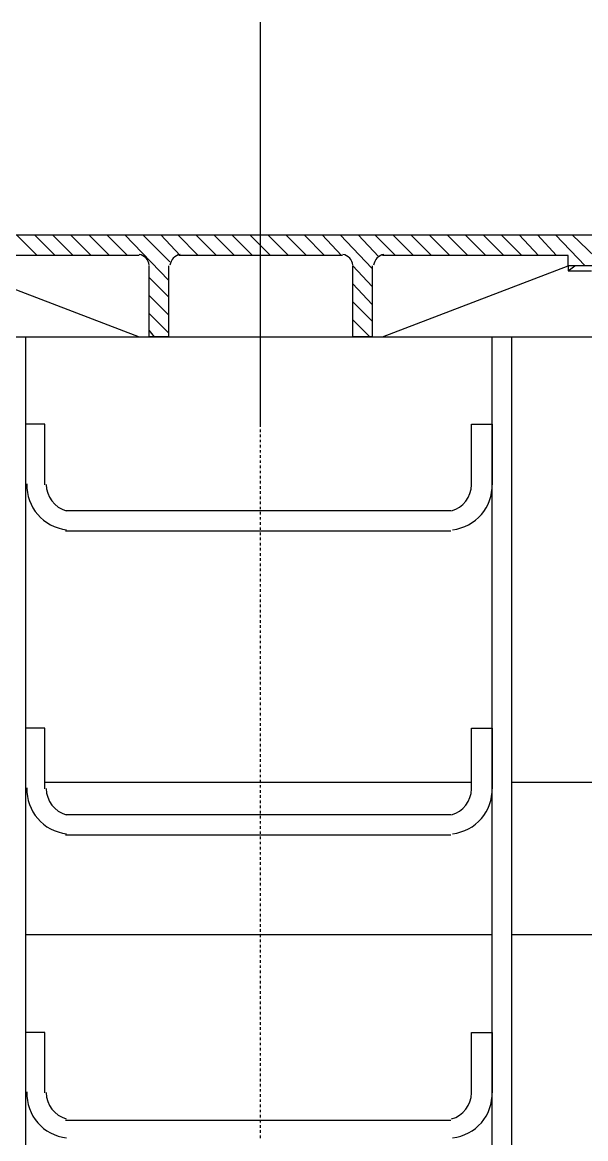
# Model space of a CAD drawing. Extents: x 8646 to 18206, y -17605 to -192.
# Drawn here: x 11457.47 to 11475.99, y -8097.04 to -8060.32 of the extents above; entities that cross this region are included whole.
import ezdxf

# ---------------------------------------------------------------- set-up
doc = ezdxf.new("R2010")
doc.units = 0
doc.layers.add('PDF__УСИЛЕНИЕ', color=7, linetype='CONTINUOUS')

msp = doc.modelspace()

# ---------------------------------------------------------------- linework, layer by layer
at = {"layer": 'PDF__УСИЛЕНИЕ', "linetype": 'CONTINUOUS'}
for points in [[(11465.289, -8060.32), (11465.289, -8060.447), (11465.289, -8060.489), (11465.289, -8060.617), (11465.289, -8060.659), (11465.289, -8060.786), (11465.289, -8060.828), (11465.289, -8060.956), (11465.289, -8060.998), (11465.289, -8061.125), (11465.289, -8061.168), (11465.289, -8061.295), (11465.289, -8061.337), (11465.289, -8061.464), (11465.289, -8061.507), (11465.289, -8061.634), (11465.289, -8061.676), (11465.289, -8061.803), (11465.289, -8061.846), (11465.289, -8061.973), (11465.289, -8062.015), (11465.289, -8062.142), (11465.289, -8062.185), (11465.289, -8062.312), (11465.289, -8062.354), (11465.289, -8062.481), (11465.289, -8062.524), (11465.289, -8062.651), (11465.289, -8062.693), (11465.289, -8062.82), (11465.289, -8062.863), (11465.289, -8062.99), (11465.289, -8063.032), (11465.289, -8063.159), (11465.289, -8063.202), (11465.289, -8063.329), (11465.289, -8063.371), (11465.289, -8063.498), (11465.289, -8063.541), (11465.289, -8063.668), (11465.289, -8063.71), (11465.289, -8063.837), (11465.289, -8063.88), (11465.289, -8064.007), (11465.289, -8064.049), (11465.289, -8064.176), (11465.289, -8064.219), (11465.289, -8064.346), (11465.289, -8064.388), (11465.289, -8064.515), (11465.289, -8064.558), (11465.289, -8064.685), (11465.289, -8064.727), (11465.289, -8064.854), (11465.289, -8064.897), (11465.289, -8065.024), (11465.289, -8065.066), (11465.289, -8065.193), (11465.289, -8065.236), (11465.289, -8065.363), (11465.289, -8065.405), (11465.289, -8065.533), (11465.289, -8065.575), (11465.289, -8065.702), (11465.289, -8065.744), (11465.289, -8065.872), (11465.289, -8065.914), (11465.289, -8066.041), (11465.289, -8066.083), (11465.289, -8066.211), (11465.289, -8066.253), (11465.289, -8066.38), (11465.289, -8066.422), (11465.289, -8066.55), (11465.289, -8066.592), (11465.289, -8066.719), (11465.289, -8066.761), (11465.289, -8066.889), (11465.289, -8066.931), (11465.289, -8067.058), (11465.289, -8067.101), (11465.289, -8067.228), (11465.289, -8067.27), (11465.289, -8067.397), (11465.289, -8067.44), (11465.289, -8067.567), (11465.289, -8067.609), (11465.289, -8067.736), (11465.289, -8067.779), (11465.289, -8067.906), (11465.289, -8067.948), (11465.289, -8068.075), (11465.289, -8068.118), (11465.289, -8068.245), (11465.289, -8068.287), (11465.289, -8068.414), (11465.289, -8068.457), (11465.289, -8068.584), (11465.289, -8068.626), (11465.289, -8068.753), (11465.289, -8068.796), (11465.289, -8068.923), (11465.289, -8068.965), (11465.289, -8069.092), (11465.289, -8069.135), (11465.289, -8069.262), (11465.289, -8069.304), (11465.289, -8069.431), (11465.289, -8069.474), (11465.289, -8069.601), (11465.289, -8069.643), (11465.289, -8069.77), (11465.289, -8069.813), (11465.289, -8069.94), (11465.289, -8069.982), (11465.289, -8070.109), (11465.289, -8070.152), (11465.289, -8070.279), (11465.289, -8070.321), (11465.289, -8070.448), (11465.289, -8070.491), (11465.289, -8070.618), (11465.289, -8070.66), (11465.289, -8070.787), (11465.289, -8070.83), (11465.289, -8070.957), (11465.289, -8070.999), (11465.289, -8071.126), (11465.289, -8071.169), (11465.289, -8071.296), (11465.289, -8071.338), (11465.289, -8071.466), (11465.289, -8071.508), (11465.289, -8071.635), (11465.289, -8071.677), (11465.289, -8071.805), (11465.289, -8071.847), (11465.289, -8071.974), (11465.289, -8072.016), (11465.289, -8072.144), (11465.289, -8072.186), (11465.289, -8072.313), (11465.289, -8072.355), (11465.289, -8072.483), (11465.289, -8072.525), (11465.289, -8072.652), (11465.289, -8072.695), (11465.289, -8072.822), (11465.289, -8072.864), (11465.289, -8072.991), (11465.289, -8073.034), (11465.289, -8073.161), (11465.289, -8073.203), (11465.289, -8073.33), (11465.289, -8073.373), (11465.289, -8073.5), (11465.289, -8073.542), (11465.289, -8073.627)], [(11461.306, -8067.99), (11455.203, -8067.99), (11455.203, -8068.329), (11454.059, -8068.329), (11454.059, -8067.312), (11465.289, -8067.312), (11476.562, -8067.312), (11476.562, -8068.329), (11475.418, -8068.329), (11475.418, -8067.99), (11469.315, -8067.99)], [(11457.958, -8067.99), (11457.28, -8067.312)], [(11458.551, -8067.99), (11457.873, -8067.312)], [(11459.144, -8067.99), (11458.466, -8067.312)], [(11459.737, -8067.99), (11459.059, -8067.312)], [(11460.331, -8067.99), (11459.653, -8067.312)], [(11460.924, -8067.99), (11460.246, -8067.312)], [(11462.28, -8068.796), (11460.839, -8067.312)], [(11462.323, -8068.202), (11461.433, -8067.312)], [(11462.662, -8067.99), (11462.026, -8067.312)], [(11463.255, -8067.99), (11462.577, -8067.312)], [(11463.848, -8067.99), (11463.17, -8067.312)], [(11464.442, -8067.99), (11463.763, -8067.312)], [(11465.035, -8067.99), (11464.357, -8067.312)], [(11465.628, -8067.99), (11465.289, -8067.651), (11464.95, -8067.312)], [(11466.221, -8067.99), (11465.543, -8067.312)], [(11466.815, -8067.99), (11466.137, -8067.312)], [(11467.408, -8067.99), (11466.73, -8067.312)], [(11467.959, -8067.99), (11467.323, -8067.312)], [(11468.976, -8068.414), (11467.917, -8067.312)], [(11469.188, -8068.033), (11468.51, -8067.312)], [(11469.739, -8067.99), (11469.061, -8067.312)], [(11470.332, -8067.99), (11469.654, -8067.312)], [(11470.925, -8067.99), (11470.247, -8067.312)], [(11471.519, -8067.99), (11470.841, -8067.312)], [(11472.112, -8067.99), (11471.434, -8067.312)], [(11472.705, -8067.99), (11472.027, -8067.312)], [(11473.299, -8067.99), (11472.621, -8067.312)], [(11473.892, -8067.99), (11473.214, -8067.312)], [(11474.443, -8067.99), (11473.807, -8067.312)], [(11475.036, -8067.99), (11474.401, -8067.312)], [(11475.969, -8068.329), (11474.994, -8067.312)], [(11476.562, -8068.287), (11475.545, -8067.312)], [(11468.001, -8067.99), (11465.289, -8067.99), (11462.619, -8067.99)], [(11455.203, -8068.329), (11461.306, -8070.66), (11465.289, -8070.66), (11469.315, -8070.66), (11475.418, -8068.329)], [(11462.28, -8068.329), (11462.28, -8070.66), (11461.645, -8070.66), (11461.645, -8068.329)], [(11468.976, -8069.008), (11468.34, -8068.329)], [(11468.976, -8068.329), (11468.976, -8070.66), (11468.34, -8070.66), (11468.34, -8068.329)], [(11475.418, -8068.499), (11475.63, -8068.329)], [(11477.113, -8068.329), (11475.418, -8068.329), (11475.418, -8068.499), (11476.18, -8068.499)], [(11462.28, -8069.347), (11461.645, -8068.711)], [(11468.976, -8069.601), (11468.34, -8068.923)], [(11462.28, -8069.94), (11461.645, -8069.304)], [(11468.976, -8070.152), (11468.34, -8069.516)], [(11462.28, -8070.533), (11461.645, -8069.898)], [(11468.891, -8070.66), (11468.34, -8070.109)], [(11461.814, -8070.66), (11461.645, -8070.448)], [(11453.635, -8085.323), (11453.635, -8070.66), (11476.986, -8070.66), (11479.316, -8070.66), (11479.316, -8085.323)], [(11465.289, -8073.669), (11465.289, -8073.669)], [(11465.289, -8073.712), (11465.289, -8073.796)], [(11465.289, -8073.839), (11465.289, -8073.839)], [(11465.289, -8073.881), (11465.289, -8073.966)], [(11465.289, -8074.008), (11465.289, -8074.008)], [(11465.289, -8074.051), (11465.289, -8074.135)], [(11465.289, -8074.178), (11465.289, -8074.178)], [(11465.289, -8074.22), (11465.289, -8074.305)], [(11465.289, -8074.347), (11465.289, -8074.347)], [(11465.289, -8074.39), (11465.289, -8074.474)], [(11465.289, -8074.517), (11465.289, -8074.517)], [(11465.289, -8074.559), (11465.289, -8074.644)], [(11465.289, -8074.686), (11465.289, -8074.686)], [(11465.289, -8074.729), (11465.289, -8074.813)], [(11465.289, -8074.856), (11465.289, -8074.856)], [(11465.289, -8074.898), (11465.289, -8074.983)], [(11465.289, -8075.025), (11465.289, -8075.025)], [(11465.289, -8075.068), (11465.289, -8075.152)], [(11465.289, -8075.195), (11465.289, -8075.195)], [(11465.289, -8075.237), (11465.289, -8075.322)], [(11465.289, -8075.364), (11465.289, -8075.364)], [(11465.289, -8075.407), (11465.289, -8075.491)], [(11465.289, -8075.534), (11465.289, -8075.534)], [(11465.289, -8075.576), (11465.289, -8075.661)], [(11465.289, -8075.703), (11465.289, -8075.703)], [(11465.289, -8075.746), (11465.289, -8075.831)], [(11465.289, -8075.873), (11465.289, -8075.873)], [(11465.289, -8075.915), (11465.289, -8076)], [(11465.289, -8076.042), (11465.289, -8076.042)], [(11465.289, -8076.085), (11465.289, -8076.17)], [(11465.289, -8076.212), (11465.289, -8076.212)], [(11465.289, -8076.254), (11465.289, -8076.339)], [(11465.289, -8076.381), (11465.289, -8076.381)], [(11465.289, -8076.424), (11465.289, -8076.509)], [(11465.289, -8076.551), (11465.289, -8076.551)], [(11465.289, -8076.593), (11465.289, -8076.678)], [(11465.289, -8076.72), (11465.289, -8076.72)], [(11465.289, -8076.763), (11465.289, -8076.848)], [(11465.289, -8076.89), (11465.289, -8076.89)], [(11465.289, -8076.932), (11465.289, -8077.017)], [(11465.289, -8077.06), (11465.289, -8077.06)], [(11465.289, -8077.102), (11465.289, -8077.187)], [(11465.289, -8077.229), (11465.289, -8077.229)], [(11465.289, -8077.271), (11465.289, -8077.356)], [(11465.289, -8077.399), (11465.289, -8077.399)], [(11465.289, -8077.441), (11465.289, -8077.526)], [(11465.289, -8077.568), (11465.289, -8077.568)], [(11465.289, -8077.61), (11465.289, -8077.695)], [(11465.289, -8077.738), (11465.289, -8077.738)], [(11465.289, -8077.78), (11465.289, -8077.865)], [(11465.289, -8077.907), (11465.289, -8077.907)], [(11465.289, -8077.949), (11465.289, -8078.034)], [(11465.289, -8078.077), (11465.289, -8078.077)], [(11465.289, -8078.119), (11465.289, -8078.204)], [(11465.289, -8078.246), (11465.289, -8078.246)], [(11465.289, -8078.288), (11465.289, -8078.373)], [(11465.289, -8078.416), (11465.289, -8078.416)], [(11465.289, -8078.458), (11465.289, -8078.543)], [(11465.289, -8078.585), (11465.289, -8078.585)], [(11465.289, -8078.628), (11465.289, -8078.712)], [(11465.289, -8078.755), (11465.289, -8078.755)], [(11465.289, -8078.797), (11465.289, -8078.882)], [(11465.289, -8078.924), (11465.289, -8078.924)], [(11465.289, -8078.967), (11465.289, -8079.051)], [(11465.289, -8079.094), (11465.289, -8079.094)], [(11465.289, -8079.136), (11465.289, -8079.221)], [(11465.289, -8079.263), (11465.289, -8079.263)], [(11465.289, -8079.306), (11465.289, -8079.39)], [(11465.289, -8079.433), (11465.289, -8079.433)], [(11465.289, -8079.475), (11465.289, -8079.56)], [(11465.289, -8079.602), (11465.289, -8079.602)], [(11465.289, -8079.645), (11465.289, -8079.729)], [(11465.289, -8079.772), (11465.289, -8079.772)], [(11465.289, -8079.814), (11465.289, -8079.899)], [(11465.289, -8079.941), (11465.289, -8079.941)], [(11465.289, -8079.984), (11465.289, -8080.068)], [(11465.289, -8080.111), (11465.289, -8080.111)], [(11465.289, -8080.153), (11465.289, -8080.238)], [(11465.289, -8080.28), (11465.289, -8080.28)], [(11465.289, -8080.323), (11465.289, -8080.407)], [(11465.289, -8080.45), (11465.289, -8080.45)], [(11465.289, -8080.492), (11465.289, -8080.577)], [(11465.289, -8080.619), (11465.289, -8080.619)], [(11465.289, -8080.662), (11465.289, -8080.746)], [(11465.289, -8080.789), (11465.289, -8080.789)], [(11465.289, -8080.831), (11465.289, -8080.916)], [(11465.289, -8080.958), (11465.289, -8080.958)], [(11465.289, -8081.001), (11465.289, -8081.085)], [(11465.289, -8081.128), (11465.289, -8081.128)], [(11465.289, -8081.17), (11465.289, -8081.255)], [(11465.289, -8081.297), (11465.289, -8081.297)], [(11465.289, -8081.34), (11465.289, -8081.425)], [(11465.289, -8081.467), (11465.289, -8081.467)], [(11465.289, -8081.509), (11465.289, -8081.594)], [(11465.289, -8081.636), (11465.289, -8081.636)], [(11465.289, -8081.679), (11465.289, -8081.764)], [(11465.289, -8081.806), (11465.289, -8081.806)], [(11465.289, -8081.848), (11465.289, -8081.933)], [(11465.289, -8081.975), (11465.289, -8081.975)], [(11465.289, -8082.018), (11465.289, -8082.103)], [(11465.289, -8082.145), (11465.289, -8082.145)], [(11465.289, -8082.187), (11465.289, -8082.272)], [(11465.289, -8082.314), (11465.289, -8082.314)], [(11465.289, -8082.357), (11465.289, -8082.442)], [(11465.289, -8082.484), (11465.289, -8082.484)], [(11465.289, -8082.526), (11465.289, -8082.611)], [(11465.289, -8082.653), (11465.289, -8082.653)], [(11465.289, -8082.696), (11465.289, -8082.781)], [(11465.289, -8082.823), (11465.289, -8082.823)], [(11465.289, -8082.865), (11465.289, -8082.95)], [(11465.289, -8082.993), (11465.289, -8082.993)], [(11465.289, -8083.035), (11465.289, -8083.12)], [(11465.289, -8083.162), (11465.289, -8083.162)], [(11465.289, -8083.204), (11465.289, -8083.289)], [(11465.289, -8083.332), (11465.289, -8083.332)], [(11465.289, -8083.374), (11465.289, -8083.459)], [(11465.289, -8083.501), (11465.289, -8083.501)], [(11465.289, -8083.543), (11465.289, -8083.628)], [(11465.289, -8083.671), (11465.289, -8083.671)], [(11465.289, -8083.713), (11465.289, -8083.798)], [(11465.289, -8083.84), (11465.289, -8083.84)], [(11465.289, -8083.882), (11465.289, -8083.967)], [(11465.289, -8084.01), (11465.289, -8084.01)], [(11465.289, -8084.052), (11465.289, -8084.137)], [(11465.289, -8084.179), (11465.289, -8084.179)], [(11465.289, -8084.222), (11465.289, -8084.306)], [(11465.289, -8084.349), (11465.289, -8084.349)], [(11465.289, -8084.391), (11465.289, -8084.476)], [(11465.289, -8084.518), (11465.289, -8084.518)], [(11465.289, -8084.561), (11465.289, -8084.645)], [(11465.289, -8084.688), (11465.289, -8084.688)], [(11465.289, -8084.73), (11465.289, -8084.815)], [(11465.289, -8084.857), (11465.289, -8084.857)], [(11465.289, -8084.9), (11465.289, -8084.984)], [(11465.289, -8085.027), (11465.289, -8085.027)], [(11465.289, -8085.069), (11465.289, -8085.154)], [(11465.289, -8085.196), (11465.289, -8085.196)], [(11465.289, -8085.239), (11465.289, -8085.323)], [(11465.289, -8085.366), (11465.289, -8085.366)], [(11465.289, -8085.408), (11465.289, -8085.493)], [(11465.289, -8085.535), (11465.289, -8085.535)], [(11465.289, -8085.578), (11465.289, -8085.662)], [(11465.289, -8085.705), (11465.289, -8085.705)], [(11465.289, -8085.747), (11465.289, -8085.832)], [(11465.289, -8085.874), (11465.289, -8085.874)], [(11465.289, -8085.917), (11465.289, -8086.001)], [(11465.289, -8086.044), (11465.289, -8086.044)], [(11465.289, -8086.086), (11465.289, -8086.171)], [(11465.289, -8086.213), (11465.289, -8086.213)], [(11465.289, -8086.256), (11465.289, -8086.34)], [(11465.289, -8086.383), (11465.289, -8086.383)], [(11465.289, -8086.425), (11465.289, -8086.51)], [(11465.289, -8086.552), (11465.289, -8086.552)], [(11465.289, -8086.595), (11465.289, -8086.679)], [(11465.289, -8086.722), (11465.289, -8086.722)], [(11465.289, -8086.764), (11465.289, -8086.849)], [(11465.289, -8086.891), (11465.289, -8086.891)], [(11465.289, -8086.934), (11465.289, -8087.018)], [(11465.289, -8087.061), (11465.289, -8087.061)], [(11465.289, -8087.103), (11465.289, -8087.188)], [(11465.289, -8087.23), (11465.289, -8087.23)], [(11465.289, -8087.273), (11465.289, -8087.358)], [(11465.289, -8087.4), (11465.289, -8087.4)], [(11465.289, -8087.442), (11465.289, -8087.527)], [(11465.289, -8087.569), (11465.289, -8087.569)], [(11465.289, -8087.612), (11465.289, -8087.697)], [(11465.289, -8087.739), (11465.289, -8087.739)], [(11465.289, -8087.781), (11465.289, -8087.866)], [(11465.289, -8087.908), (11465.289, -8087.908)], [(11465.289, -8087.951), (11465.289, -8088.036)], [(11465.289, -8088.078), (11465.289, -8088.078)], [(11465.289, -8088.12), (11465.289, -8088.205)], [(11465.289, -8088.247), (11465.289, -8088.247)], [(11465.289, -8088.29), (11465.289, -8088.375)], [(11465.289, -8088.417), (11465.289, -8088.417)], [(11465.289, -8088.459), (11465.289, -8088.544)], [(11465.289, -8088.587), (11465.289, -8088.587)], [(11465.289, -8088.629), (11465.289, -8088.714)], [(11465.289, -8088.756), (11465.289, -8088.756)], [(11465.289, -8088.798), (11465.289, -8088.883)], [(11465.289, -8088.926), (11465.289, -8088.926)], [(11465.289, -8088.968), (11465.289, -8089.053)], [(11465.289, -8089.095), (11465.289, -8089.095)], [(11465.289, -8089.137), (11465.289, -8089.222)], [(11465.289, -8089.265), (11465.289, -8089.265)], [(11465.289, -8089.307), (11465.289, -8089.392)], [(11465.289, -8089.434), (11465.289, -8089.434)], [(11465.289, -8089.476), (11465.289, -8089.561)], [(11465.289, -8089.604), (11465.289, -8089.604)], [(11465.289, -8089.646), (11465.289, -8089.731)], [(11465.289, -8089.773), (11465.289, -8089.773)], [(11465.289, -8089.815), (11465.289, -8089.9)], [(11465.289, -8089.943), (11465.289, -8089.943)], [(11465.289, -8089.985), (11465.289, -8090.07)], [(11465.289, -8090.112), (11465.289, -8090.112)], [(11465.289, -8090.155), (11465.289, -8090.239)], [(11465.289, -8090.282), (11465.289, -8090.282)], [(11465.289, -8090.324), (11465.289, -8090.409)], [(11465.289, -8090.451), (11465.289, -8090.451)], [(11465.289, -8090.494), (11465.289, -8090.578)], [(11465.289, -8090.621), (11465.289, -8090.621)], [(11465.289, -8090.663), (11465.289, -8090.748)], [(11465.289, -8090.79), (11465.289, -8090.79)], [(11465.289, -8090.833), (11465.289, -8090.917)], [(11465.289, -8090.96), (11465.289, -8090.96)], [(11465.289, -8091.002), (11465.289, -8091.087)], [(11465.289, -8091.129), (11465.289, -8091.129)], [(11465.289, -8091.172), (11465.289, -8091.256)], [(11465.289, -8091.299), (11465.289, -8091.299)], [(11465.289, -8091.341), (11465.289, -8091.426)], [(11465.289, -8091.468), (11465.289, -8091.468)], [(11465.289, -8091.511), (11465.289, -8091.595)], [(11465.289, -8091.638), (11465.289, -8091.638)], [(11465.289, -8091.68), (11465.289, -8091.765)], [(11465.289, -8091.807), (11465.289, -8091.807)], [(11465.289, -8091.85), (11465.289, -8091.934)], [(11465.289, -8091.977), (11465.289, -8091.977)], [(11465.289, -8092.019), (11465.289, -8092.104)], [(11465.289, -8092.146), (11465.289, -8092.146)], [(11465.289, -8092.189), (11465.289, -8092.273)], [(11465.289, -8092.316), (11465.289, -8092.316)], [(11465.289, -8092.358), (11465.289, -8092.443)], [(11465.289, -8092.485), (11465.289, -8092.485)], [(11465.289, -8092.528), (11465.289, -8092.612)], [(11465.289, -8092.655), (11465.289, -8092.655)], [(11465.289, -8092.697), (11465.289, -8092.782)], [(11465.289, -8092.824), (11465.289, -8092.824)], [(11465.289, -8092.867), (11465.289, -8092.952)], [(11465.289, -8092.994), (11465.289, -8092.994)], [(11465.289, -8093.036), (11465.289, -8093.121)], [(11465.289, -8093.163), (11465.289, -8093.163)], [(11465.289, -8093.206), (11465.289, -8093.291)], [(11465.289, -8093.333), (11465.289, -8093.333)], [(11465.289, -8093.375), (11465.289, -8093.46)], [(11465.289, -8093.502), (11465.289, -8093.502)], [(11465.289, -8093.545), (11465.289, -8093.63)], [(11465.289, -8093.672), (11465.289, -8093.672)], [(11465.289, -8093.714), (11465.289, -8093.799)], [(11465.289, -8093.841), (11465.289, -8093.841)], [(11465.289, -8093.884), (11465.289, -8093.969)], [(11465.289, -8094.011), (11465.289, -8094.011)], [(11465.289, -8094.053), (11465.289, -8094.138)], [(11465.289, -8094.18), (11465.289, -8094.18)], [(11465.289, -8094.223), (11465.289, -8094.308)], [(11465.289, -8094.35), (11465.289, -8094.35)], [(11465.289, -8094.392), (11465.289, -8094.477)], [(11465.289, -8094.52), (11465.289, -8094.52)], [(11465.289, -8094.562), (11465.289, -8094.647)], [(11465.289, -8094.689), (11465.289, -8094.689)], [(11465.289, -8094.731), (11465.289, -8094.816)], [(11465.289, -8094.859), (11465.289, -8094.859)], [(11465.289, -8094.901), (11465.289, -8094.986)], [(11465.289, -8095.028), (11465.289, -8095.028)], [(11465.289, -8095.07), (11465.289, -8095.155)], [(11465.289, -8095.198), (11465.289, -8095.198)], [(11465.289, -8095.24), (11465.289, -8095.325)], [(11465.289, -8095.367), (11465.289, -8095.367)], [(11465.289, -8095.409), (11465.289, -8095.494)], [(11465.289, -8095.537), (11465.289, -8095.537)], [(11465.289, -8095.579), (11465.289, -8095.664)], [(11465.289, -8095.706), (11465.289, -8095.706)], [(11465.289, -8095.749), (11465.289, -8095.833)], [(11465.289, -8095.876), (11465.289, -8095.876)], [(11465.289, -8095.918), (11465.289, -8096.003)], [(11465.289, -8096.045), (11465.289, -8096.045)], [(11465.289, -8096.088), (11465.289, -8096.172)], [(11465.289, -8096.215), (11465.289, -8096.215)], [(11465.289, -8096.257), (11465.289, -8096.342)], [(11465.289, -8096.384), (11465.289, -8096.384)], [(11465.289, -8096.427), (11465.289, -8096.511)], [(11465.289, -8096.554), (11465.289, -8096.554)], [(11465.289, -8096.596), (11465.289, -8096.681)], [(11465.289, -8096.723), (11465.289, -8096.723)], [(11465.289, -8096.766), (11465.289, -8096.85)], [(11465.289, -8096.893), (11465.289, -8096.893)], [(11465.289, -8096.935), (11465.289, -8097.02)]]:
    msp.add_lwpolyline(points, dxfattribs=at)
at = {"layer": 'PDF__УСИЛЕНИЕ', "color": 252, "linetype": 'CONTINUOUS'}
for points in [[(11456.898, -8119.735), (11456.898, -8070.66), (11457.576, -8070.66), (11457.576, -8119.735)], [(11472.917, -8119.523), (11472.917, -8070.66), (11473.553, -8070.66), (11473.553, -8119.523)], [(11458.212, -8075.534), (11458.212, -8073.542), (11457.576, -8073.542), (11457.576, -8075.534)], [(11458.89, -8076.381), (11471.561, -8076.381)], [(11471.561, -8077.06), (11458.89, -8077.06)], [(11458.212, -8085.535), (11458.212, -8083.543), (11457.576, -8083.543), (11457.576, -8085.535)], [(11472.239, -8085.323), (11458.212, -8085.323)], [(11473.553, -8090.324), (11484.995, -8090.324), (11484.995, -8085.323), (11473.553, -8085.323)], [(11458.89, -8086.383), (11471.561, -8086.383)], [(11471.561, -8087.061), (11458.89, -8087.061)], [(11457.576, -8090.324), (11472.917, -8090.324)], [(11458.212, -8095.537), (11458.212, -8093.545), (11457.576, -8093.545), (11457.576, -8095.537)], [(11458.89, -8096.427), (11471.561, -8096.427)]]:
    msp.add_lwpolyline(points, dxfattribs=at)
for points in [[(11471.578, -8076.389, 0.332535), (11472.239, -8075.534), (11472.239, -8073.542), (11472.917, -8073.542), (11472.917, -8075.534)], [(11471.578, -8086.39, 0.332535), (11472.239, -8085.535), (11472.239, -8083.543), (11472.917, -8083.543), (11472.917, -8085.535)], [(11471.578, -8096.392, 0.332535), (11472.239, -8095.537), (11472.239, -8093.545), (11472.917, -8093.545), (11472.917, -8095.537)]]:
    msp.add_lwpolyline(points, format="xyb", dxfattribs=at)
at = {"layer": 'PDF__УСИЛЕНИЕ', "linetype": 'CONTINUOUS'}
for centre, start, end in [((11461.242, -8068.351), 5.6688, 80.5596), ((11462.725, -8068.351), 99.4404, 174.3312), ((11467.938, -8068.351), 5.6688, 80.5596), ((11469.421, -8068.351), 99.4404, 174.3312)]:
    msp.add_arc(centre, 0.403, start, end, dxfattribs=at)
at = {"layer": 'PDF__УСИЛЕНИЕ', "color": 252, "linetype": 'CONTINUOUS'}
for centre, radius, start, end in [((11459.081, -8075.555), 1.462, 177.8301, 263.9195), ((11459.165, -8075.513), 0.911, 180.4946, 254.0696), ((11471.455, -8075.555), 1.462, 276.0805, 2.1699), ((11459.081, -8085.556), 1.462, 177.8301, 263.9195), ((11459.165, -8085.514), 0.911, 180.4946, 254.0696), ((11471.455, -8085.556), 1.462, 276.0805, 2.1699), ((11459.081, -8095.558), 1.462, 177.8301, 263.9195), ((11459.165, -8095.515), 0.911, 180.4946, 254.0696), ((11471.455, -8095.558), 1.462, 276.0805, 2.1699)]:
    msp.add_arc(centre, radius, start, end, dxfattribs=at)

doc.saveas('drawing.dxf')
